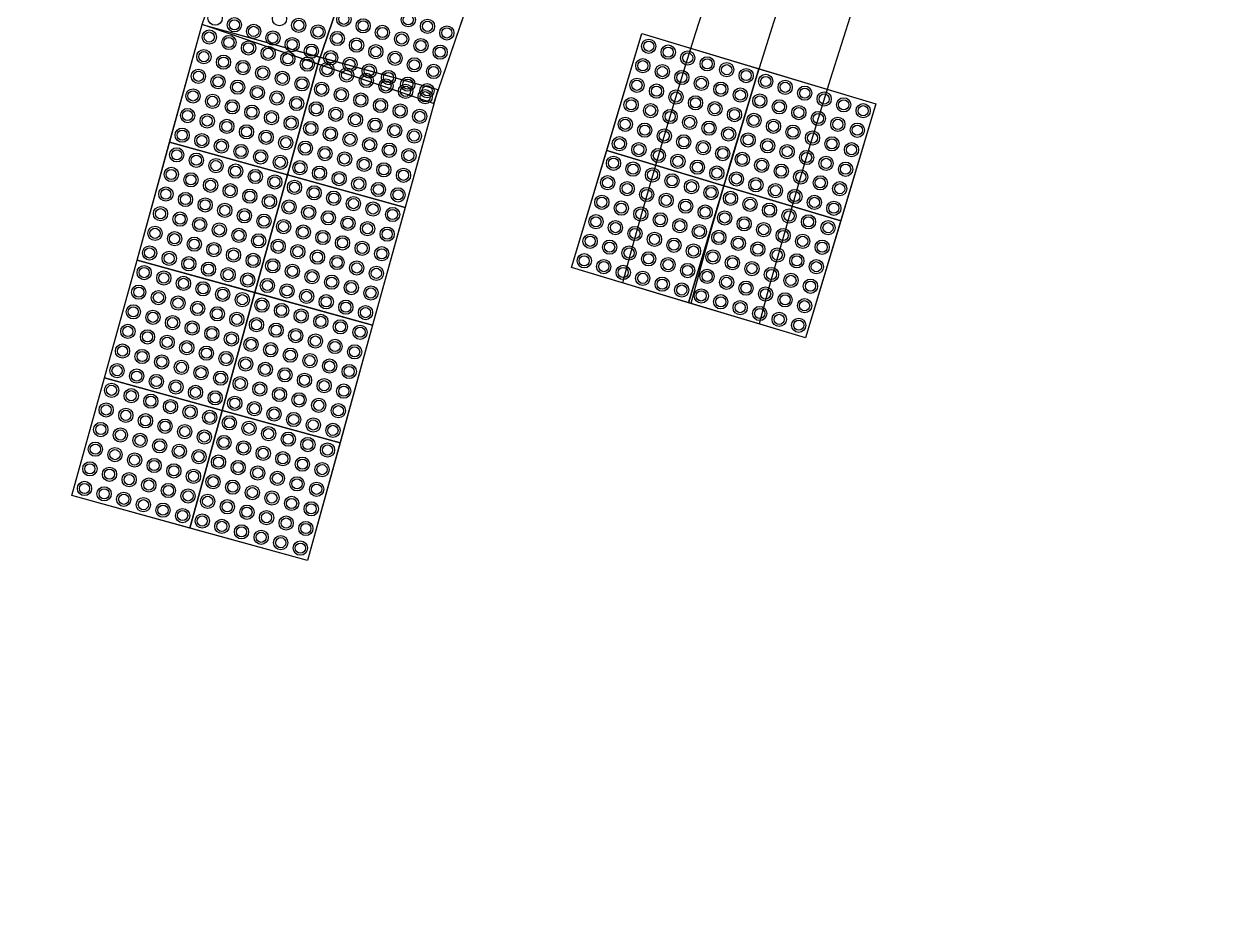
# Model space of a CAD drawing. Header units: millimetres. Extents: x 832728086 to 834530684, y 817551485 to 818349469.
# Drawn here: x 832916183 to 832919134, y 817751383 to 817753564 of the extents above; entities that cross this region are included whole.
import ezdxf

# ---------------------------------------------------------------- set-up
doc = ezdxf.new("R2010")
doc.units = ezdxf.units.MM
doc.header["$LTSCALE"] = 100
doc.layers.add('000-helpline', color=30, linetype='Continuous', lineweight=30, plot=False)
doc.layers.add('000-Tactile-l', color=8, linetype='Continuous')

# ---------------------------------------------------------------- blocks, each defined once
blk = doc.blocks.new('tactile')
at = {"layer": '000-helpline', "ltscale": 0.015}
for points in [[(834062.8944, 817807.1215), (834062.6106, 817807.2186), (834062.7077, 817807.5024), (834062.9915, 817807.4053)], [(834063.1782, 817807.0243), (834062.8944, 817807.1215), (834062.9915, 817807.4053), (834063.2754, 817807.3081)], [(834062.8198, 817806.8495), (834062.5306, 817806.9295), (834062.6106, 817807.2186), (834062.8997, 817807.1387)], [(834063.6039, 817806.9091), (834063.6902, 817807.1964), (834063.9775, 817807.1101), (834063.8912, 817806.8228)], [(834063.1089, 817806.7696), (834062.8198, 817806.8495), (834062.8997, 817807.1387), (834063.1889, 817807.0587)], [(834063.8912, 817806.8228), (834063.9775, 817807.1101), (834064.2648, 817807.0237), (834064.1785, 817806.7364)], [(834062.7398, 817806.5604), (834062.4507, 817806.6403), (834062.5306, 817806.9295), (834062.8198, 817806.8495)], [(834063.5175, 817806.6218), (834063.6039, 817806.9091), (834063.8912, 817806.8228), (834063.8048, 817806.5355)], [(834063.029, 817806.4804), (834062.7398, 817806.5604), (834062.8198, 817806.8495), (834063.1089, 817806.7696)], [(834063.8048, 817806.5355), (834063.8912, 817806.8228), (834064.1785, 817806.7364), (834064.0921, 817806.4491)], [(834062.6599, 817806.2712), (834062.3707, 817806.3512), (834062.4507, 817806.6403), (834062.7398, 817806.5604)], [(834062.949, 817806.1913), (834062.6599, 817806.2712), (834062.7398, 817806.5604), (834063.029, 817806.4804)], [(834062.5799, 817805.9821), (834062.2908, 817806.062), (834062.3707, 817806.3512), (834062.6599, 817806.2712)], [(834062.8691, 817805.9021), (834062.5799, 817805.9821), (834062.6599, 817806.2712), (834062.949, 817806.1913)]]:
    blk.add_lwpolyline(points, close=True, dxfattribs=at)
at = {"layer": '000-Tactile-l'}
for points in [[(834063.3725, 817807.592), (834063.1782, 817807.0243), (834062.6106, 817807.2186), (834062.8049, 817807.7863)], [(834063.1889, 817807.0587), (834063.029, 817806.4804), (834062.4507, 817806.6403), (834062.6106, 817807.2186)], [(834064.0921, 817806.4491), (834063.5175, 817806.6218), (834063.6902, 817807.1964), (834064.2648, 817807.0237)], [(834063.029, 817806.4804), (834062.8691, 817805.9021), (834062.2908, 817806.062), (834062.4507, 817806.6403)]]:
    blk.add_lwpolyline(points, close=True, dxfattribs=at)
at = {"layer": '000-Tactile-l', "ltscale": 0.015}
for centre, radius in [((834062.6423, 817807.2342), 0.0175), ((834062.6896, 817807.218), 0.0175), ((834062.8004, 817807.2329), 0.0175), ((834062.8477, 817807.2167), 0.0175), ((834062.9585, 817807.2316), 0.0175), ((834062.9585, 817807.2316), 0.0125), ((834063.0058, 817807.2154), 0.0175), ((834063.1166, 817807.2304), 0.0175), ((834063.1166, 817807.2304), 0.0125), ((834062.628, 817807.1879), 0.0175), ((834062.6896, 817807.218), 0.0125), ((834062.7369, 817807.2018), 0.0175), ((834062.7369, 817807.2018), 0.0125), ((834062.8477, 817807.2167), 0.0125), ((834062.895, 817807.2005), 0.0175), ((834062.895, 817807.2005), 0.0125), ((834063.0058, 817807.2154), 0.0125), ((834063.0531, 817807.1992), 0.0175), ((834063.0531, 817807.1992), 0.0125), ((834063.1639, 817807.2142), 0.0175), ((834063.1639, 817807.2142), 0.0125), ((834063.2112, 817807.198), 0.0175), ((834063.2112, 817807.198), 0.0125), ((834062.628, 817807.1879), 0.0125), ((834062.6762, 817807.1745), 0.0175), ((834062.6762, 817807.1745), 0.0125), ((834062.7244, 817807.1612), 0.0175), ((834062.7842, 817807.1856), 0.0175), ((834062.7842, 817807.1856), 0.0125), ((834062.8315, 817807.1694), 0.0175), ((834062.8315, 817807.1694), 0.0125), ((834062.9423, 817807.1843), 0.0175), ((834062.9423, 817807.1843), 0.0125), ((834062.9896, 817807.1681), 0.0175), ((834062.9896, 817807.1681), 0.0125), ((834063.1004, 817807.1831), 0.0175), ((834063.1004, 817807.1831), 0.0125), ((834063.1477, 817807.1669), 0.0175), ((834063.1477, 817807.1669), 0.0125), ((834063.707, 817807.1653), 0.0175), ((834063.707, 817807.1653), 0.0125), ((834062.6147, 817807.1397), 0.0175), ((834062.6147, 817807.1397), 0.0125), ((834062.7244, 817807.1612), 0.0125), ((834062.7726, 817807.1479), 0.0175), ((834062.7726, 817807.1479), 0.0125), ((834062.8208, 817807.1346), 0.0175), ((834062.8208, 817807.1346), 0.0125), ((834062.8788, 817807.1532), 0.0175), ((834062.8788, 817807.1532), 0.0125), ((834062.9261, 817807.137), 0.0175), ((834062.9261, 817807.137), 0.0125), ((834063.0369, 817807.1519), 0.0175), ((834063.0369, 817807.1519), 0.0125), ((834063.0842, 817807.1357), 0.0175), ((834063.0842, 817807.1357), 0.0125), ((834063.195, 817807.1507), 0.0175), ((834063.195, 817807.1507), 0.0125), ((834063.7549, 817807.1509), 0.0175), ((834063.7549, 817807.1509), 0.0125), ((834063.8028, 817807.1365), 0.0175), ((834063.8028, 817807.1365), 0.0125), ((834062.6629, 817807.1263), 0.0175), ((834062.6629, 817807.1263), 0.0125), ((834062.711, 817807.113), 0.0175), ((834062.711, 817807.113), 0.0125), ((834062.7592, 817807.0997), 0.0175), ((834062.8689, 817807.1212), 0.0175), ((834062.8689, 817807.1212), 0.0125), ((834062.9171, 817807.1079), 0.0175), ((834062.9171, 817807.1079), 0.0125), ((834062.9734, 817807.1208), 0.0175), ((834062.9734, 817807.1208), 0.0125), ((834063.0207, 817807.1046), 0.0175), ((834063.0207, 817807.1046), 0.0125), ((834063.1315, 817807.1196), 0.0175), ((834063.1315, 817807.1196), 0.0125), ((834063.1789, 817807.1034), 0.0175), ((834063.1789, 817807.1034), 0.0125), ((834063.6926, 817807.1174), 0.0175), ((834063.6926, 817807.1174), 0.0125), ((834063.7405, 817807.103), 0.0175), ((834063.7405, 817807.103), 0.0125), ((834063.8506, 817807.1221), 0.0175), ((834063.8506, 817807.1221), 0.0125), ((834063.8985, 817807.1077), 0.0175), ((834063.8985, 817807.1077), 0.0125), ((834062.6013, 817807.0915), 0.0175), ((834062.6013, 817807.0915), 0.0125), ((834062.6495, 817807.0781), 0.0175), ((834062.6495, 817807.0781), 0.0125), ((834062.7592, 817807.0997), 0.0125), ((834062.8074, 817807.0864), 0.0175), ((834062.8074, 817807.0864), 0.0125), ((834062.8556, 817807.073), 0.0175), ((834062.8556, 817807.073), 0.0125), ((834062.9653, 817807.0946), 0.0175), ((834062.9653, 817807.0946), 0.0125), ((834063.0135, 817807.0813), 0.0175), ((834063.0135, 817807.0813), 0.0125), ((834063.0617, 817807.0679), 0.0175), ((834063.0681, 817807.0884), 0.0175), ((834063.0681, 817807.0884), 0.0125), ((834063.1154, 817807.0722), 0.0175), ((834063.6782, 817807.0695), 0.0175), ((834063.7884, 817807.0886), 0.0175), ((834063.7884, 817807.0886), 0.0125), ((834063.8362, 817807.0742), 0.0175), ((834063.8362, 817807.0742), 0.0125), ((834063.9464, 817807.0933), 0.0175), ((834063.9464, 817807.0933), 0.0125), ((834063.9943, 817807.0789), 0.0175), ((834063.9943, 817807.0789), 0.0125), ((834062.588, 817807.0433), 0.0175), ((834062.588, 817807.0433), 0.0125), ((834062.6977, 817807.0648), 0.0175), ((834062.6977, 817807.0648), 0.0125), ((834062.7459, 817807.0515), 0.0175), ((834062.7459, 817807.0515), 0.0125), ((834062.9038, 817807.0597), 0.0175), ((834062.9038, 817807.0597), 0.0125), ((834062.952, 817807.0464), 0.0175), ((834062.952, 817807.0464), 0.0125), ((834063.0617, 817807.0679), 0.0125), ((834063.1099, 817807.0546), 0.0175), ((834063.1099, 817807.0546), 0.0125), ((834063.1154, 817807.0722), 0.0125), ((834063.1581, 817807.0413), 0.0175), ((834063.1627, 817807.0561), 0.0175), ((834063.1627, 817807.0561), 0.0125), ((834063.6782, 817807.0695), 0.0125), ((834063.7261, 817807.0551), 0.0175), ((834063.7261, 817807.0551), 0.0125), ((834063.774, 817807.0407), 0.0175), ((834063.8841, 817807.0598), 0.0175), ((834063.8841, 817807.0598), 0.0125), ((834063.932, 817807.0454), 0.0175), ((834063.932, 817807.0454), 0.0125), ((834064.0422, 817807.0645), 0.0175), ((834064.0422, 817807.0645), 0.0125), ((834064.0901, 817807.0501), 0.0175), ((834064.0901, 817807.0501), 0.0125), ((834062.6362, 817807.03), 0.0175), ((834062.6362, 817807.03), 0.0125), ((834062.6844, 817807.0166), 0.0175), ((834062.6844, 817807.0166), 0.0125), ((834062.7941, 817807.0382), 0.0175), ((834062.7941, 817807.0382), 0.0125), ((834062.8423, 817807.0248), 0.0175), ((834062.8423, 817807.0248), 0.0125), ((834062.8905, 817807.0115), 0.0175), ((834063.0002, 817807.0331), 0.0175), ((834063.0002, 817807.0331), 0.0125), ((834063.0484, 817807.0197), 0.0175), ((834063.0484, 817807.0197), 0.0125), ((834063.1581, 817807.0413), 0.0125), ((834063.6638, 817807.0216), 0.0175), ((834063.6638, 817807.0216), 0.0125), ((834063.774, 817807.0407), 0.0125), ((834063.8219, 817807.0263), 0.0175), ((834063.8219, 817807.0263), 0.0125), ((834063.8697, 817807.0119), 0.0175), ((834063.9799, 817807.031), 0.0175), ((834063.9799, 817807.031), 0.0125), ((834064.0278, 817807.0166), 0.0175), ((834064.0278, 817807.0166), 0.0125), ((834064.1379, 817807.0357), 0.0175), ((834064.1379, 817807.0357), 0.0125), ((834064.1858, 817807.0214), 0.0175), ((834064.1858, 817807.0214), 0.0125), ((834062.5747, 817806.9951), 0.0175), ((834062.5747, 817806.9951), 0.0125), ((834062.6229, 817806.9818), 0.0175), ((834062.7326, 817807.0033), 0.0175), ((834062.7326, 817807.0033), 0.0125), ((834062.7808, 817806.99), 0.0175), ((834062.7808, 817806.99), 0.0125), ((834062.8905, 817807.0115), 0.0125), ((834062.9387, 817806.9982), 0.0175), ((834062.9387, 817806.9982), 0.0125), ((834062.9869, 817806.9849), 0.0175), ((834062.9869, 817806.9849), 0.0125), ((834063.0966, 817807.0064), 0.0175), ((834063.0966, 817807.0064), 0.0125), ((834063.1448, 817806.9931), 0.0175), ((834063.1448, 817806.9931), 0.0125), ((834063.7117, 817807.0072), 0.0175), ((834063.7117, 817807.0072), 0.0125), ((834063.7596, 817806.9928), 0.0175), ((834063.7596, 817806.9928), 0.0125), ((834063.8697, 817807.0119), 0.0125), ((834063.9176, 817806.9975), 0.0175), ((834063.9176, 817806.9975), 0.0125), ((834063.9655, 817806.9832), 0.0175), ((834064.0757, 817807.0023), 0.0175), ((834064.0757, 817807.0023), 0.0125), ((834064.1235, 817806.9879), 0.0175), ((834064.1235, 817806.9879), 0.0125), ((834064.2337, 817807.007), 0.0175), ((834064.2337, 817807.007), 0.0125), ((834062.6229, 817806.9818), 0.0125), ((834062.6711, 817806.9684), 0.0175), ((834062.6711, 817806.9684), 0.0125), ((834062.7193, 817806.9551), 0.0175), ((834062.7193, 817806.9551), 0.0125), ((834062.829, 817806.9767), 0.0175), ((834062.829, 817806.9767), 0.0125), ((834062.8772, 817806.9633), 0.0175), ((834062.8772, 817806.9633), 0.0125), ((834062.9254, 817806.95), 0.0175), ((834063.0351, 817806.9715), 0.0175), ((834063.0351, 817806.9715), 0.0125), ((834063.0833, 817806.9582), 0.0175), ((834063.0833, 817806.9582), 0.0125), ((834063.6494, 817806.9737), 0.0175), ((834063.6494, 817806.9737), 0.0125), ((834063.6973, 817806.9593), 0.0175), ((834063.6973, 817806.9593), 0.0125), ((834063.8075, 817806.9784), 0.0175), ((834063.8075, 817806.9784), 0.0125), ((834063.8553, 817806.9641), 0.0175), ((834063.8553, 817806.9641), 0.0125), ((834063.9032, 817806.9497), 0.0175), ((834063.9655, 817806.9832), 0.0125), ((834064.0134, 817806.9688), 0.0175), ((834064.0134, 817806.9688), 0.0125), ((834064.0613, 817806.9544), 0.0175), ((834064.1714, 817806.9735), 0.0175), ((834064.1714, 817806.9735), 0.0125), ((834064.2193, 817806.9591), 0.0175), ((834064.2193, 817806.9591), 0.0125), ((834062.5614, 817806.9469), 0.0175), ((834062.5614, 817806.9469), 0.0125), ((834062.6096, 817806.9336), 0.0175), ((834062.6096, 817806.9336), 0.0125), ((834062.6577, 817806.9202), 0.0175), ((834062.7675, 817806.9418), 0.0175), ((834062.7675, 817806.9418), 0.0125), ((834062.8156, 817806.9285), 0.0175), ((834062.8156, 817806.9285), 0.0125), ((834062.9254, 817806.95), 0.0125), ((834062.9735, 817806.9367), 0.0175), ((834062.9735, 817806.9367), 0.0125), ((834063.0217, 817806.9234), 0.0175), ((834063.1314, 817806.9449), 0.0175), ((834063.1314, 817806.9449), 0.0125), ((834063.635, 817806.9259), 0.0175), ((834063.635, 817806.9259), 0.0125), ((834063.7452, 817806.945), 0.0175), ((834063.7452, 817806.945), 0.0125), ((834063.7931, 817806.9306), 0.0175), ((834063.7931, 817806.9306), 0.0125), ((834063.9032, 817806.9497), 0.0125), ((834063.9511, 817806.9353), 0.0175), ((834063.9511, 817806.9353), 0.0125), ((834063.999, 817806.9209), 0.0175), ((834064.0613, 817806.9544), 0.0125), ((834064.1092, 817806.94), 0.0175), ((834064.1092, 817806.94), 0.0125), ((834064.157, 817806.9256), 0.0175), ((834064.157, 817806.9256), 0.0125), ((834062.548, 817806.8987), 0.0175), ((834062.548, 817806.8987), 0.0125), ((834062.6577, 817806.9202), 0.0125), ((834062.7059, 817806.9069), 0.0175), ((834062.7059, 817806.9069), 0.0125), ((834062.7541, 817806.8936), 0.0175), ((834062.8638, 817806.9151), 0.0175), ((834062.8638, 817806.9151), 0.0125), ((834062.912, 817806.9018), 0.0175), ((834062.912, 817806.9018), 0.0125), ((834063.0217, 817806.9234), 0.0125), ((834063.0699, 817806.91), 0.0175), ((834063.0699, 817806.91), 0.0125), ((834063.1181, 817806.8967), 0.0175), ((834063.1181, 817806.8967), 0.0125), ((834063.6829, 817806.9115), 0.0175), ((834063.6829, 817806.9115), 0.0125), ((834063.7308, 817806.8971), 0.0175), ((834063.7308, 817806.8971), 0.0125), ((834063.841, 817806.9162), 0.0175), ((834063.841, 817806.9162), 0.0125), ((834063.8888, 817806.9018), 0.0175), ((834063.8888, 817806.9018), 0.0125), ((834063.999, 817806.9209), 0.0125), ((834064.0469, 817806.9065), 0.0175), ((834064.0469, 817806.9065), 0.0125), ((834064.0948, 817806.8921), 0.0175), ((834064.2049, 817806.9112), 0.0175), ((834064.2049, 817806.9112), 0.0125), ((834062.5962, 817806.8854), 0.0175), ((834062.5962, 817806.8854), 0.0125), ((834062.6444, 817806.8721), 0.0175), ((834062.6444, 817806.8721), 0.0125), ((834062.7541, 817806.8936), 0.0125), ((834062.8023, 817806.8803), 0.0175), ((834062.8023, 817806.8803), 0.0125), ((834062.8505, 817806.8669), 0.0175), ((834062.8505, 817806.8669), 0.0125), ((834062.9602, 817806.8885), 0.0175), ((834062.9602, 817806.8885), 0.0125), ((834063.0084, 817806.8752), 0.0175), ((834063.0084, 817806.8752), 0.0125), ((834063.0566, 817806.8618), 0.0175), ((834063.6206, 817806.878), 0.0175), ((834063.6206, 817806.878), 0.0125), ((834063.6685, 817806.8636), 0.0175), ((834063.7787, 817806.8827), 0.0175), ((834063.7787, 817806.8827), 0.0125), ((834063.8266, 817806.8683), 0.0175), ((834063.8266, 817806.8683), 0.0125), ((834063.9367, 817806.8874), 0.0175), ((834063.9367, 817806.8874), 0.0125), ((834063.9846, 817806.873), 0.0175), ((834063.9846, 817806.873), 0.0125), ((834064.0948, 817806.8921), 0.0125), ((834064.1426, 817806.8777), 0.0175), ((834064.1426, 817806.8777), 0.0125), ((834064.1905, 817806.8633), 0.0175), ((834062.5347, 817806.8505), 0.0175), ((834062.5347, 817806.8505), 0.0125), ((834062.5829, 817806.8372), 0.0175), ((834062.5829, 817806.8372), 0.0125), ((834062.6926, 817806.8587), 0.0175), ((834062.6926, 817806.8587), 0.0125), ((834062.7408, 817806.8454), 0.0175), ((834062.7408, 817806.8454), 0.0125), ((834062.789, 817806.8321), 0.0175), ((834062.8987, 817806.8536), 0.0175), ((834062.8987, 817806.8536), 0.0125), ((834062.9469, 817806.8403), 0.0175), ((834062.9469, 817806.8403), 0.0125), ((834063.0566, 817806.8618), 0.0125), ((834063.1048, 817806.8485), 0.0175), ((834063.1048, 817806.8485), 0.0125), ((834063.6685, 817806.8636), 0.0125), ((834063.7164, 817806.8492), 0.0175), ((834063.7164, 817806.8492), 0.0125), ((834063.7643, 817806.8348), 0.0175), ((834063.8744, 817806.8539), 0.0175), ((834063.8744, 817806.8539), 0.0125), ((834063.9223, 817806.8395), 0.0175), ((834063.9223, 817806.8395), 0.0125), ((834064.0325, 817806.8586), 0.0175), ((834064.0325, 817806.8586), 0.0125), ((834064.0804, 817806.8442), 0.0175), ((834064.0804, 817806.8442), 0.0125), ((834064.1905, 817806.8633), 0.0125), ((834062.5214, 817806.8023), 0.0175), ((834062.6311, 817806.8239), 0.0175), ((834062.6311, 817806.8239), 0.0125), ((834062.6793, 817806.8105), 0.0175), ((834062.6793, 817806.8105), 0.0125), ((834062.789, 817806.8321), 0.0125), ((834062.8372, 817806.8188), 0.0175), ((834062.8372, 817806.8188), 0.0125), ((834062.8854, 817806.8054), 0.0175), ((834062.9951, 817806.827), 0.0175), ((834062.9951, 817806.827), 0.0125), ((834063.0433, 817806.8136), 0.0175), ((834063.0433, 817806.8136), 0.0125), ((834063.6062, 817806.8301), 0.0175), ((834063.6062, 817806.8301), 0.0125), ((834063.6541, 817806.8157), 0.0175), ((834063.6541, 817806.8157), 0.0125), ((834063.7643, 817806.8348), 0.0125), ((834063.8122, 817806.8204), 0.0175), ((834063.8122, 817806.8204), 0.0125), ((834063.8601, 817806.806), 0.0175), ((834063.9702, 817806.8251), 0.0175), ((834063.9702, 817806.8251), 0.0125), ((834064.0181, 817806.8107), 0.0175), ((834064.0181, 817806.8107), 0.0125), ((834064.1283, 817806.8298), 0.0175), ((834064.1283, 817806.8298), 0.0125), ((834064.1761, 817806.8154), 0.0175), ((834064.1761, 817806.8154), 0.0125), ((834062.5214, 817806.8023), 0.0125), ((834062.5696, 817806.789), 0.0175), ((834062.5696, 817806.789), 0.0125), ((834062.6178, 817806.7757), 0.0175), ((834062.7275, 817806.7972), 0.0175), ((834062.7275, 817806.7972), 0.0125), ((834062.7757, 817806.7839), 0.0175), ((834062.7757, 817806.7839), 0.0125), ((834062.8854, 817806.8054), 0.0125), ((834062.9336, 817806.7921), 0.0175), ((834062.9336, 817806.7921), 0.0125), ((834062.9818, 817806.7788), 0.0175), ((834062.9818, 817806.7788), 0.0125), ((834063.0915, 817806.8003), 0.0175), ((834063.0915, 817806.8003), 0.0125), ((834063.5919, 817806.7822), 0.0175), ((834063.5919, 817806.7822), 0.0125), ((834063.702, 817806.8013), 0.0175), ((834063.702, 817806.8013), 0.0125), ((834063.7499, 817806.7869), 0.0175), ((834063.7499, 817806.7869), 0.0125), ((834063.8601, 817806.806), 0.0125), ((834063.9079, 817806.7916), 0.0175), ((834063.9079, 817806.7916), 0.0125), ((834063.9558, 817806.7772), 0.0175), ((834064.066, 817806.7963), 0.0175), ((834064.066, 817806.7963), 0.0125), ((834064.1139, 817806.7819), 0.0175), ((834064.1139, 817806.7819), 0.0125), ((834062.5081, 817806.7541), 0.0175), ((834062.5081, 817806.7541), 0.0125), ((834062.6178, 817806.7757), 0.0125), ((834062.666, 817806.7623), 0.0175), ((834062.666, 817806.7623), 0.0125), ((834062.7142, 817806.749), 0.0175), ((834062.7142, 817806.749), 0.0125), ((834062.8239, 817806.7706), 0.0175), ((834062.8239, 817806.7706), 0.0125), ((834062.8721, 817806.7572), 0.0175), ((834062.8721, 817806.7572), 0.0125), ((834062.9202, 817806.7439), 0.0175), ((834063.03, 817806.7655), 0.0175), ((834063.03, 817806.7655), 0.0125), ((834063.0781, 817806.7521), 0.0175), ((834063.0781, 817806.7521), 0.0125), ((834063.6397, 817806.7678), 0.0175), ((834063.6397, 817806.7678), 0.0125), ((834063.6876, 817806.7534), 0.0175), ((834063.6876, 817806.7534), 0.0125), ((834063.7978, 817806.7725), 0.0175), ((834063.7978, 817806.7725), 0.0125), ((834063.8457, 817806.7581), 0.0175), ((834063.8457, 817806.7581), 0.0125), ((834063.8935, 817806.7437), 0.0175), ((834063.9558, 817806.7772), 0.0125), ((834064.0037, 817806.7628), 0.0175), ((834064.0037, 817806.7628), 0.0125), ((834064.0516, 817806.7484), 0.0175), ((834064.0516, 817806.7484), 0.0125), ((834064.1617, 817806.7675), 0.0175), ((834064.1617, 817806.7675), 0.0125), ((834062.5563, 817806.7408), 0.0175), ((834062.5563, 817806.7408), 0.0125), ((834062.6044, 817806.7275), 0.0175), ((834062.6044, 817806.7275), 0.0125), ((834062.6526, 817806.7142), 0.0175), ((834062.7623, 817806.7357), 0.0175), ((834062.7623, 817806.7357), 0.0125), ((834062.8105, 817806.7224), 0.0175), ((834062.8105, 817806.7224), 0.0125), ((834062.9202, 817806.7439), 0.0125), ((834062.9684, 817806.7306), 0.0175), ((834062.9684, 817806.7306), 0.0125), ((834063.0166, 817806.7173), 0.0175), ((834063.5775, 817806.7343), 0.0175), ((834063.5775, 817806.7343), 0.0125), ((834063.6253, 817806.7199), 0.0175), ((834063.6253, 817806.7199), 0.0125), ((834063.7355, 817806.739), 0.0175), ((834063.7355, 817806.739), 0.0125), ((834063.7834, 817806.7246), 0.0175), ((834063.7834, 817806.7246), 0.0125), ((834063.8935, 817806.7437), 0.0125), ((834063.9414, 817806.7293), 0.0175), ((834063.9414, 817806.7293), 0.0125), ((834063.9893, 817806.7149), 0.0175), ((834064.0995, 817806.7341), 0.0175), ((834064.0995, 817806.7341), 0.0125), ((834064.1474, 817806.7197), 0.0175), ((834064.1474, 817806.7197), 0.0125), ((834062.4947, 817806.7059), 0.0175), ((834062.4947, 817806.7059), 0.0125), ((834062.5429, 817806.6926), 0.0175), ((834062.5429, 817806.6926), 0.0125), ((834062.6526, 817806.7142), 0.0125), ((834062.7008, 817806.7008), 0.0175), ((834062.7008, 817806.7008), 0.0125), ((834062.749, 817806.6875), 0.0175), ((834062.8587, 817806.709), 0.0175), ((834062.8587, 817806.709), 0.0125), ((834062.9069, 817806.6957), 0.0175), ((834062.9069, 817806.6957), 0.0125), ((834063.0166, 817806.7173), 0.0125), ((834063.0648, 817806.7039), 0.0175), ((834063.0648, 817806.7039), 0.0125), ((834063.5631, 817806.6864), 0.0175), ((834063.6732, 817806.7055), 0.0175), ((834063.6732, 817806.7055), 0.0125), ((834063.7211, 817806.6911), 0.0175), ((834063.7211, 817806.6911), 0.0125), ((834063.8313, 817806.7102), 0.0175), ((834063.8313, 817806.7102), 0.0125), ((834063.8792, 817806.6958), 0.0175), ((834063.8792, 817806.6958), 0.0125), ((834063.9893, 817806.7149), 0.0125), ((834064.0372, 817806.7006), 0.0175), ((834064.0372, 817806.7006), 0.0125), ((834064.0851, 817806.6862), 0.0175), ((834062.4814, 817806.6577), 0.0175), ((834062.5911, 817806.6793), 0.0175), ((834062.5911, 817806.6793), 0.0125), ((834062.6393, 817806.666), 0.0175), ((834062.6393, 817806.666), 0.0125), ((834062.749, 817806.6875), 0.0125), ((834062.7972, 817806.6742), 0.0175), ((834062.7972, 817806.6742), 0.0125), ((834062.8454, 817806.6609), 0.0175), ((834062.8454, 817806.6609), 0.0125), ((834062.9551, 817806.6824), 0.0175), ((834062.9551, 817806.6824), 0.0125), ((834063.0033, 817806.6691), 0.0175), ((834063.0033, 817806.6691), 0.0125), ((834063.0515, 817806.6557), 0.0175), ((834063.5631, 817806.6864), 0.0125), ((834063.611, 817806.672), 0.0175), ((834063.611, 817806.672), 0.0125), ((834063.6588, 817806.6576), 0.0175), ((834063.769, 817806.6767), 0.0175), ((834063.769, 817806.6767), 0.0125), ((834063.8169, 817806.6624), 0.0175), ((834063.8169, 817806.6624), 0.0125), ((834063.927, 817806.6815), 0.0175), ((834063.927, 817806.6815), 0.0125), ((834063.9749, 817806.6671), 0.0175), ((834063.9749, 817806.6671), 0.0125), ((834064.0851, 817806.6862), 0.0125), ((834064.133, 817806.6718), 0.0175), ((834064.133, 817806.6718), 0.0125), ((834062.4814, 817806.6577), 0.0125), ((834062.5296, 817806.6444), 0.0175), ((834062.5296, 817806.6444), 0.0125), ((834062.5778, 817806.6311), 0.0175), ((834062.5778, 817806.6311), 0.0125), ((834062.6875, 817806.6526), 0.0175), ((834062.6875, 817806.6526), 0.0125), ((834062.7357, 817806.6393), 0.0175), ((834062.7357, 817806.6393), 0.0125), ((834062.7839, 817806.626), 0.0175), ((834062.8936, 817806.6475), 0.0175), ((834062.8936, 817806.6475), 0.0125), ((834062.9418, 817806.6342), 0.0175), ((834062.9418, 817806.6342), 0.0125), ((834063.0515, 817806.6557), 0.0125), ((834063.5487, 817806.6385), 0.0175), ((834063.5487, 817806.6385), 0.0125), ((834063.6588, 817806.6576), 0.0125), ((834063.7067, 817806.6433), 0.0175), ((834063.7067, 817806.6433), 0.0125), ((834063.7546, 817806.6289), 0.0175), ((834063.8648, 817806.648), 0.0175), ((834063.8648, 817806.648), 0.0125), ((834063.9126, 817806.6336), 0.0175), ((834063.9126, 817806.6336), 0.0125), ((834064.0228, 817806.6527), 0.0175), ((834064.0228, 817806.6527), 0.0125), ((834064.0707, 817806.6383), 0.0175), ((834064.0707, 817806.6383), 0.0125), ((834062.4681, 817806.6095), 0.0175), ((834062.4681, 817806.6095), 0.0125), ((834062.5163, 817806.5962), 0.0175), ((834062.626, 817806.6178), 0.0175), ((834062.626, 817806.6178), 0.0125), ((834062.6742, 817806.6044), 0.0175), ((834062.6742, 817806.6044), 0.0125), ((834062.7839, 817806.626), 0.0125), ((834062.8321, 817806.6127), 0.0175), ((834062.8321, 817806.6127), 0.0125), ((834062.8803, 817806.5993), 0.0175), ((834062.99, 817806.6209), 0.0175), ((834062.99, 817806.6209), 0.0125), ((834063.0382, 817806.6076), 0.0175), ((834063.0382, 817806.6076), 0.0125), ((834063.5966, 817806.6242), 0.0175), ((834063.5966, 817806.6242), 0.0125), ((834063.6444, 817806.6098), 0.0175), ((834063.6444, 817806.6098), 0.0125), ((834063.7546, 817806.6289), 0.0125), ((834063.8025, 817806.6145), 0.0175), ((834063.8025, 817806.6145), 0.0125), ((834063.8504, 817806.6001), 0.0175), ((834063.9605, 817806.6192), 0.0175), ((834063.9605, 817806.6192), 0.0125), ((834064.0084, 817806.6048), 0.0175), ((834064.0084, 817806.6048), 0.0125), ((834064.1186, 817806.6239), 0.0175), ((834064.1186, 817806.6239), 0.0125), ((834062.5163, 817806.5962), 0.0125), ((834062.5645, 817806.5829), 0.0175), ((834062.5645, 817806.5829), 0.0125), ((834062.6127, 817806.5696), 0.0175), ((834062.7224, 817806.5911), 0.0175), ((834062.7224, 817806.5911), 0.0125), ((834062.7706, 817806.5778), 0.0175), ((834062.7706, 817806.5778), 0.0125), ((834062.8803, 817806.5993), 0.0125), ((834062.9285, 817806.586), 0.0175), ((834062.9285, 817806.586), 0.0125), ((834062.9767, 817806.5727), 0.0175), ((834062.9767, 817806.5727), 0.0125), ((834063.6923, 817806.5954), 0.0175), ((834063.6923, 817806.5954), 0.0125), ((834063.7402, 817806.581), 0.0175), ((834063.7402, 817806.581), 0.0125), ((834063.7881, 817806.5666), 0.0175), ((834063.8504, 817806.6001), 0.0125), ((834063.8983, 817806.5857), 0.0175), ((834063.8983, 817806.5857), 0.0125), ((834063.9461, 817806.5713), 0.0175), ((834063.9461, 817806.5713), 0.0125), ((834064.0563, 817806.5904), 0.0175), ((834064.0563, 817806.5904), 0.0125), ((834064.1042, 817806.576), 0.0175), ((834064.1042, 817806.576), 0.0125), ((834062.4548, 817806.5614), 0.0175), ((834062.4548, 817806.5614), 0.0125), ((834062.503, 817806.548), 0.0175), ((834062.503, 817806.548), 0.0125), ((834062.6127, 817806.5696), 0.0125), ((834062.6609, 817806.5563), 0.0175), ((834062.6609, 817806.5563), 0.0125), ((834062.7091, 817806.5429), 0.0175), ((834062.7091, 817806.5429), 0.0125), ((834062.8188, 817806.5645), 0.0175), ((834062.8188, 817806.5645), 0.0125), ((834062.867, 817806.5511), 0.0175), ((834062.867, 817806.5511), 0.0125), ((834062.9151, 817806.5378), 0.0175), ((834063.0249, 817806.5594), 0.0175), ((834063.0249, 817806.5594), 0.0125), ((834063.7881, 817806.5666), 0.0125), ((834063.836, 817806.5522), 0.0175), ((834063.836, 817806.5522), 0.0125), ((834063.8839, 817806.5378), 0.0175), ((834063.994, 817806.5569), 0.0175), ((834063.994, 817806.5569), 0.0125), ((834064.0419, 817806.5425), 0.0175), ((834064.0419, 817806.5425), 0.0125), ((834062.4414, 817806.5132), 0.0175), ((834062.4414, 817806.5132), 0.0125), ((834062.5512, 817806.5347), 0.0175), ((834062.5512, 817806.5347), 0.0125), ((834062.5993, 817806.5214), 0.0175), ((834062.5993, 817806.5214), 0.0125), ((834062.6475, 817806.5081), 0.0175), ((834062.7572, 817806.5296), 0.0175), ((834062.7572, 817806.5296), 0.0125), ((834062.8054, 817806.5163), 0.0175), ((834062.8054, 817806.5163), 0.0125), ((834062.9151, 817806.5378), 0.0125), ((834062.9633, 817806.5245), 0.0175), ((834062.9633, 817806.5245), 0.0125), ((834063.0115, 817806.5112), 0.0175), ((834063.8839, 817806.5378), 0.0125), ((834063.9317, 817806.5234), 0.0175), ((834063.9317, 817806.5234), 0.0125), ((834063.9796, 817806.509), 0.0175), ((834064.0898, 817806.5281), 0.0175), ((834064.0898, 817806.5281), 0.0125), ((834062.4896, 817806.4998), 0.0175), ((834062.4896, 817806.4998), 0.0125), ((834062.5378, 817806.4865), 0.0175), ((834062.5378, 817806.4865), 0.0125), ((834062.6475, 817806.5081), 0.0125), ((834062.6957, 817806.4947), 0.0175), ((834062.6957, 817806.4947), 0.0125), ((834062.7439, 817806.4814), 0.0175), ((834062.8536, 817806.503), 0.0175), ((834062.8536, 817806.503), 0.0125), ((834062.9018, 817806.4896), 0.0175), ((834062.9018, 817806.4896), 0.0125), ((834063.0115, 817806.5112), 0.0125), ((834063.9796, 817806.509), 0.0125), ((834064.0275, 817806.4946), 0.0175), ((834064.0275, 817806.4946), 0.0125), ((834064.0754, 817806.4802), 0.0175), ((834062.4281, 817806.465), 0.0175), ((834062.4281, 817806.465), 0.0125), ((834062.4763, 817806.4516), 0.0175), ((834062.586, 817806.4732), 0.0175), ((834062.586, 817806.4732), 0.0125), ((834062.6342, 817806.4599), 0.0175), ((834062.6342, 817806.4599), 0.0125), ((834062.7439, 817806.4814), 0.0125), ((834062.7921, 817806.4681), 0.0175), ((834062.7921, 817806.4681), 0.0125), ((834062.8403, 817806.4548), 0.0175), ((834062.8403, 817806.4548), 0.0125), ((834062.95, 817806.4763), 0.0175), ((834062.95, 817806.4763), 0.0125), ((834062.9982, 817806.463), 0.0175), ((834062.9982, 817806.463), 0.0125), ((834064.0754, 817806.4802), 0.0125), ((834062.4763, 817806.4516), 0.0125), ((834062.5245, 817806.4383), 0.0175), ((834062.5245, 817806.4383), 0.0125), ((834062.5727, 817806.425), 0.0175), ((834062.5727, 817806.425), 0.0125), ((834062.6824, 817806.4465), 0.0175), ((834062.6824, 817806.4465), 0.0125), ((834062.7306, 817806.4332), 0.0175), ((834062.7306, 817806.4332), 0.0125), ((834062.7788, 817806.4199), 0.0175), ((834062.8885, 817806.4414), 0.0175), ((834062.8885, 817806.4414), 0.0125), ((834062.9367, 817806.4281), 0.0175), ((834062.9367, 817806.4281), 0.0125), ((834062.4148, 817806.4168), 0.0175), ((834062.4148, 817806.4168), 0.0125), ((834062.463, 817806.4035), 0.0175), ((834062.463, 817806.4035), 0.0125), ((834062.5112, 817806.3901), 0.0175), ((834062.6209, 817806.4117), 0.0175), ((834062.6209, 817806.4117), 0.0125), ((834062.6691, 817806.3984), 0.0175), ((834062.6691, 817806.3984), 0.0125), ((834062.7788, 817806.4199), 0.0125), ((834062.827, 817806.4066), 0.0175), ((834062.827, 817806.4066), 0.0125), ((834062.8752, 817806.3932), 0.0175), ((834062.9849, 817806.4148), 0.0175), ((834062.9849, 817806.4148), 0.0125), ((834062.4015, 817806.3686), 0.0175), ((834062.4015, 817806.3686), 0.0125), ((834062.5112, 817806.3901), 0.0125), ((834062.5594, 817806.3768), 0.0175), ((834062.5594, 817806.3768), 0.0125), ((834062.6076, 817806.3635), 0.0175), ((834062.7173, 817806.385), 0.0175), ((834062.7173, 817806.385), 0.0125), ((834062.7655, 817806.3717), 0.0175), ((834062.7655, 817806.3717), 0.0125), ((834062.8752, 817806.3932), 0.0125), ((834062.9234, 817806.3799), 0.0175), ((834062.9234, 817806.3799), 0.0125), ((834062.9716, 817806.3666), 0.0175), ((834062.9716, 817806.3666), 0.0125), ((834062.4497, 817806.3553), 0.0175), ((834062.4497, 817806.3553), 0.0125), ((834062.4979, 817806.3419), 0.0175), ((834062.4979, 817806.3419), 0.0125), ((834062.6076, 817806.3635), 0.0125), ((834062.6558, 817806.3502), 0.0175), ((834062.6558, 817806.3502), 0.0125), ((834062.7039, 817806.3368), 0.0175), ((834062.7039, 817806.3368), 0.0125), ((834062.8137, 817806.3584), 0.0175), ((834062.8137, 817806.3584), 0.0125), ((834062.8618, 817806.3451), 0.0175), ((834062.8618, 817806.3451), 0.0125), ((834062.91, 817806.3317), 0.0175), ((834062.3881, 817806.3204), 0.0175), ((834062.3881, 817806.3204), 0.0125), ((834062.4363, 817806.3071), 0.0175), ((834062.4363, 817806.3071), 0.0125), ((834062.546, 817806.3286), 0.0175), ((834062.546, 817806.3286), 0.0125), ((834062.5942, 817806.3153), 0.0175), ((834062.5942, 817806.3153), 0.0125), ((834062.6424, 817806.302), 0.0175), ((834062.7521, 817806.3235), 0.0175), ((834062.7521, 817806.3235), 0.0125), ((834062.8003, 817806.3102), 0.0175), ((834062.8003, 817806.3102), 0.0125), ((834062.91, 817806.3317), 0.0125), ((834062.9582, 817806.3184), 0.0175), ((834062.9582, 817806.3184), 0.0125), ((834062.3748, 817806.2722), 0.0175), ((834062.4845, 817806.2937), 0.0175), ((834062.4845, 817806.2937), 0.0125), ((834062.5327, 817806.2804), 0.0175), ((834062.5327, 817806.2804), 0.0125), ((834062.6424, 817806.302), 0.0125), ((834062.6906, 817806.2886), 0.0175), ((834062.6906, 817806.2886), 0.0125), ((834062.7388, 817806.2753), 0.0175), ((834062.8485, 817806.2969), 0.0175), ((834062.8485, 817806.2969), 0.0125), ((834062.8967, 817806.2835), 0.0175), ((834062.8967, 817806.2835), 0.0125), ((834062.3748, 817806.2722), 0.0125), ((834062.423, 817806.2589), 0.0175), ((834062.423, 817806.2589), 0.0125), ((834062.4712, 817806.2456), 0.0175), ((834062.5809, 817806.2671), 0.0175), ((834062.5809, 817806.2671), 0.0125), ((834062.6291, 817806.2538), 0.0175), ((834062.6291, 817806.2538), 0.0125), ((834062.7388, 817806.2753), 0.0125), ((834062.787, 817806.262), 0.0175), ((834062.787, 817806.262), 0.0125), ((834062.8352, 817806.2487), 0.0175), ((834062.8352, 817806.2487), 0.0125), ((834062.9449, 817806.2702), 0.0175), ((834062.9449, 817806.2702), 0.0125), ((834062.3615, 817806.224), 0.0175), ((834062.3615, 817806.224), 0.0125), ((834062.4712, 817806.2456), 0.0125), ((834062.5194, 817806.2322), 0.0175), ((834062.5194, 817806.2322), 0.0125), ((834062.5676, 817806.2189), 0.0175), ((834062.5676, 817806.2189), 0.0125), ((834062.6773, 817806.2405), 0.0175), ((834062.6773, 817806.2405), 0.0125), ((834062.7255, 817806.2271), 0.0175), ((834062.7255, 817806.2271), 0.0125), ((834062.7737, 817806.2138), 0.0175), ((834062.8834, 817806.2353), 0.0175), ((834062.8834, 817806.2353), 0.0125), ((834062.9316, 817806.222), 0.0175), ((834062.9316, 817806.222), 0.0125), ((834062.4097, 817806.2107), 0.0175), ((834062.4097, 817806.2107), 0.0125), ((834062.4579, 817806.1974), 0.0175), ((834062.4579, 817806.1974), 0.0125), ((834062.5061, 817806.184), 0.0175), ((834062.6158, 817806.2056), 0.0175), ((834062.6158, 817806.2056), 0.0125), ((834062.664, 817806.1923), 0.0175), ((834062.664, 817806.1923), 0.0125), ((834062.7737, 817806.2138), 0.0125), ((834062.8219, 817806.2005), 0.0175), ((834062.8219, 817806.2005), 0.0125), ((834062.8701, 817806.1872), 0.0175), ((834062.3482, 817806.1758), 0.0175), ((834062.3482, 817806.1758), 0.0125), ((834062.3964, 817806.1625), 0.0175), ((834062.3964, 817806.1625), 0.0125), ((834062.5061, 817806.184), 0.0125), ((834062.5543, 817806.1707), 0.0175), ((834062.5543, 817806.1707), 0.0125), ((834062.6025, 817806.1574), 0.0175), ((834062.7122, 817806.1789), 0.0175), ((834062.7122, 817806.1789), 0.0125), ((834062.7604, 817806.1656), 0.0175), ((834062.7604, 817806.1656), 0.0125), ((834062.8701, 817806.1872), 0.0125), ((834062.9183, 817806.1738), 0.0175), ((834062.9183, 817806.1738), 0.0125), ((834062.3348, 817806.1276), 0.0175), ((834062.4446, 817806.1492), 0.0175), ((834062.4446, 817806.1492), 0.0125), ((834062.4927, 817806.1358), 0.0175), ((834062.4927, 817806.1358), 0.0125), ((834062.6025, 817806.1574), 0.0125), ((834062.6506, 817806.1441), 0.0175), ((834062.6506, 817806.1441), 0.0125), ((834062.6988, 817806.1307), 0.0175), ((834062.6988, 817806.1307), 0.0125), ((834062.8085, 817806.1523), 0.0175), ((834062.8085, 817806.1523), 0.0125), ((834062.8567, 817806.139), 0.0175), ((834062.8567, 817806.139), 0.0125), ((834062.9049, 817806.1256), 0.0175), ((834062.3348, 817806.1276), 0.0125), ((834062.383, 817806.1143), 0.0175), ((834062.383, 817806.1143), 0.0125), ((834062.4312, 817806.101), 0.0175), ((834062.4312, 817806.101), 0.0125), ((834062.5409, 817806.1225), 0.0175), ((834062.5409, 817806.1225), 0.0125), ((834062.5891, 817806.1092), 0.0175), ((834062.5891, 817806.1092), 0.0125), ((834062.6373, 817806.0959), 0.0175), ((834062.747, 817806.1174), 0.0175), ((834062.747, 817806.1174), 0.0125), ((834062.7952, 817806.1041), 0.0175), ((834062.7952, 817806.1041), 0.0125), ((834062.9049, 817806.1256), 0.0125), ((834062.3215, 817806.0794), 0.0175), ((834062.3215, 817806.0794), 0.0125), ((834062.3697, 817806.0661), 0.0175), ((834062.4794, 817806.0877), 0.0175), ((834062.4794, 817806.0877), 0.0125), ((834062.5276, 817806.0743), 0.0175), ((834062.5276, 817806.0743), 0.0125), ((834062.6373, 817806.0959), 0.0125), ((834062.6855, 817806.0826), 0.0175), ((834062.6855, 817806.0826), 0.0125), ((834062.7337, 817806.0692), 0.0175), ((834062.7337, 817806.0692), 0.0125), ((834062.8434, 817806.0908), 0.0175), ((834062.8434, 817806.0908), 0.0125), ((834062.8916, 817806.0774), 0.0175), ((834062.8916, 817806.0774), 0.0125), ((834062.3697, 817806.0661), 0.0125), ((834062.4179, 817806.0528), 0.0175), ((834062.4179, 817806.0528), 0.0125), ((834062.4661, 817806.0395), 0.0175), ((834062.5758, 817806.061), 0.0175), ((834062.5758, 817806.061), 0.0125), ((834062.624, 817806.0477), 0.0175), ((834062.624, 817806.0477), 0.0125), ((834062.7819, 817806.0559), 0.0175), ((834062.7819, 817806.0559), 0.0125), ((834062.8301, 817806.0426), 0.0175), ((834062.8301, 817806.0426), 0.0125), ((834062.4661, 817806.0395), 0.0125), ((834062.5143, 817806.0261), 0.0175), ((834062.5143, 817806.0261), 0.0125), ((834062.5625, 817806.0128), 0.0175), ((834062.5625, 817806.0128), 0.0125), ((834062.6722, 817806.0344), 0.0175), ((834062.6722, 817806.0344), 0.0125), ((834062.7204, 817806.021), 0.0175), ((834062.7204, 817806.021), 0.0125), ((834062.7686, 817806.0077), 0.0175), ((834062.8783, 817806.0293), 0.0175), ((834062.8783, 817806.0293), 0.0125), ((834062.6107, 817805.9995), 0.0175), ((834062.6107, 817805.9995), 0.0125), ((834062.6589, 817805.9862), 0.0175), ((834062.6589, 817805.9862), 0.0125), ((834062.7686, 817806.0077), 0.0125), ((834062.8168, 817805.9944), 0.0175), ((834062.8168, 817805.9944), 0.0125), ((834062.865, 817805.9811), 0.0175), ((834062.865, 817805.9811), 0.0125), ((834062.7071, 817805.9728), 0.0175), ((834062.7071, 817805.9728), 0.0125), ((834062.7553, 817805.9595), 0.0175), ((834062.7553, 817805.9595), 0.0125), ((834062.8034, 817805.9462), 0.0175), ((834062.8034, 817805.9462), 0.0125), ((834062.8516, 817805.9329), 0.0175), ((834062.8516, 817805.9329), 0.0125)]:
    blk.add_circle(centre, radius, dxfattribs=at)
at = {"layer": '000-Tactile-l', "ltscale": 5e-05}
for radius, start, end in [(15.6186, 143.58615, 164.92278), (15.4436, 143.56613, 164.9415), (15.2686, 143.54566, 164.96064)]:
    blk.add_arc((834078.7237, 817802.5214), radius, start, end, dxfattribs=at)

msp = doc.modelspace()

# ---------------------------------------------------------------- linework, layer by layer
at = {"ltscale": 5}
msp.add_circle((833186042.1669, 817950476.993), 398992.1588, dxfattribs=at)

# ---------------------------------------------------------------- block references
at = {"layer": '000-Tactile-l', "xscale": 1000, "yscale": 1000, "zscale": 1000}
msp.add_blockref('tactile', (-1145990.4835, -53655.9264), dxfattribs=at)

doc.saveas('drawing.dxf')
